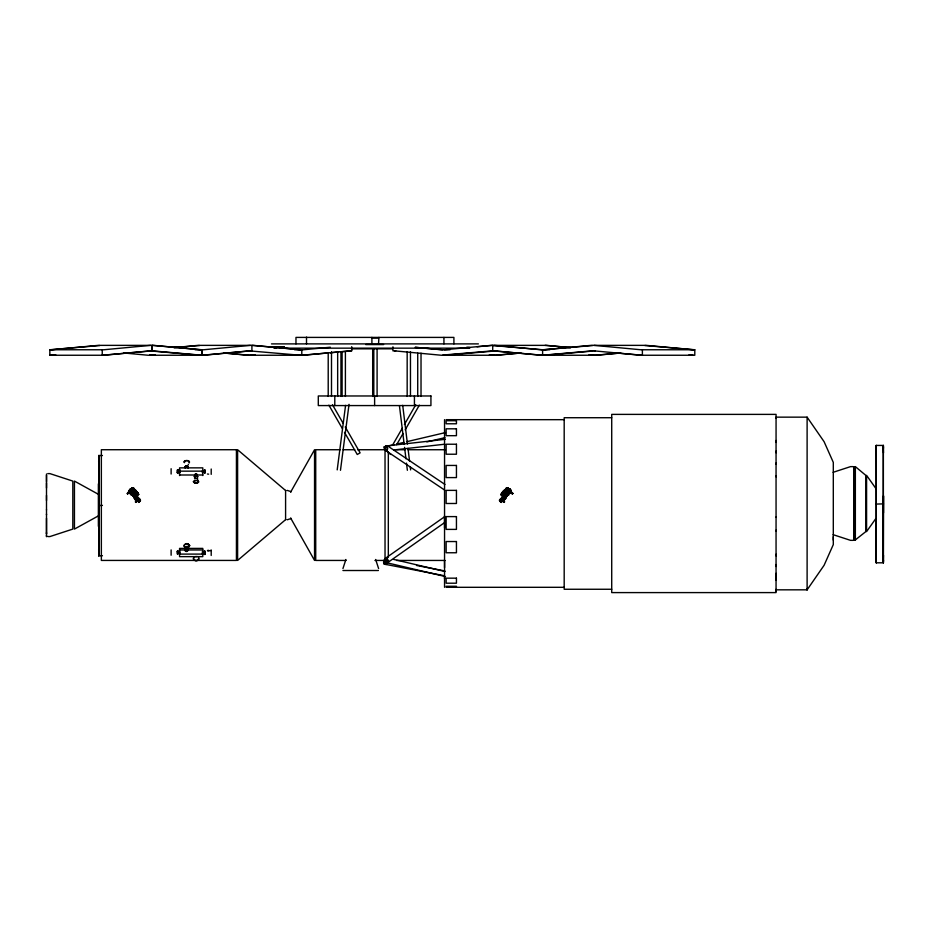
<?xml version="1.0" encoding="UTF-8"?>
<svg xmlns="http://www.w3.org/2000/svg" width="930" height="930" viewBox="0 0 930 930"><rect width="100%" height="100%" fill="white"/><g stroke="black" fill="none" stroke-linecap="round" stroke-linejoin="round"><path stroke-width="1.4" d="M46.5 518.266L46.5 536.564L46.5 535.017M46.5 514.813L46.5 509.628M46.5 495.365L46.5 510.012M46.5 488.029L46.5 482.833M46.5 481.612L46.5 475.16M46.5 473.998L46.5 500.549M47.767 536.564L49.929 536.564L72.819 529.089L72.819 488.122L72.819 481.089L49.929 473.614L47.767 473.614M99.254 515.406L74.435 529.089L74.435 481.089L98.01 494.086M135.292 497.213C137.907 498.317 137.361 503.851 135.489 501.468M177.921 553.908L177.921 550.909L177.921 552.06M177.99 472.649L177.99 470.115M179.932 553.757L179.943 551.839M179.932 472.579L179.943 470.103M179.932 471.766L179.932 472.428M179.932 470.987L179.932 470.185M202.019 355.074L202.019 349.761L152.125 345.367L152.125 350.68L152.125 345.367M204.402 473.033L204.402 470.022L204.402 471.138M204.402 551.816L204.402 551.095L204.402 554.478M204.867 554.396L204.867 551.095L204.867 554.478M204.867 473.033L204.867 470.022L204.867 471.138M102.242 349.761L102.242 355.248L152.125 350.854L202.019 355.248L251.914 350.68M285.591 519.614L285.591 490.389M301.797 355.074L296.1 354.749M444.552 578.855L444.552 576.484M444.552 567.602L444.552 560.871M444.552 527.984L444.552 515.883M492.714 345.53L542.609 349.761L592.491 345.542M512.604 493.086C514.081 493.795 508.187 493.342 511.651 493.04L510.686 492.493M542.609 349.936L542.609 355.248L492.714 350.854L442.82 355.074M644.897 345.53L694.791 349.761L694.791 355.248L640.828 355.248L594.061 350.854M776.05 591.503L776.062 589.329M776.05 580.413L776.062 573.333M776.05 566.498L776.062 554.234M776.05 531.03L776.062 516.999M776.05 476.811L776.062 463.035M776.05 452.747L776.062 440.483M776.05 418.221L776.062 417.151L807.112 417.151L824.108 441.715L833.303 462.384L833.303 470.243L833.303 544.596L824.108 565.266L807.112 589.829L776.05 589.829M807.112 588.76L807.112 589.829L807.112 417.151M833.303 540.109L833.303 536.738M853.787 540.353L853.787 467.081M854.565 539.9L854.565 466.627M855.356 540.353L855.356 466.627L865.842 475.381L865.842 486.96L865.842 531.6L855.356 539.9M876.386 489.203L866.586 475.381L866.586 531.6L875.572 518.928M98.789 515.976L98.813 555.733L102.428 555.733M177.456 550.99L177.456 552.048M876.246 518.707L876.281 562.801L883.337 562.801L883.337 445.435L876.281 445.435L876.118 447.295L876.281 562.801L876.281 445.435L876.118 448.202M127.329 493.272C128.468 493.528 125.98 494.028 129.41 492.121M129.235 492.168L127.55 493.865L127.526 493.109M506.083 493.458C510.64 483.937 508.478 495.12 503.676 492.9C502.351 491.087 499.433 495.155 502.014 496.062L506.129 496.085L507.036 494.807L506.304 493.772L506.815 493.016M512.686 493.353L512.349 493.842L512.372 492.981M185.616 467.441L185.337 467.232A1.325 0.721 2.6 0 1 185.314 466.546L185.954 466.232A1.546 0.849 2.7 0 1 187.29 466.256L187.814 467.767M177.386 472.161L177.456 473.056L177.456 470.022M512.604 493.191L512.639 493.795L512.453 493.109M883.5 448.202L883.337 445.435L883.337 562.801L883.5 495.841L883.5 512.907M98.673 461.943L98.813 455.526L102.428 455.526M128.387 492.97C126.957 493.493 128.259 493.226 129.851 493.214C131.142 489.761 128.061 495.295 132.653 495.051M876.118 452.945L876.281 445.435M883.5 555.291L883.337 562.801L883.5 560.093M130.154 492.307L128.247 492.33L127.596 493.865M188.383 548.967L187.837 550.397M204.333 551.548L204.321 552.792M511.593 492.97L512.325 493.237M129.956 489.099C130.746 489.378 128.607 489.959 130.746 491.4M504.397 502.316C501.433 497.259 503.339 503.804 504.525 501.677M508.571 494.621L507.954 492.679M130.491 493.063L128.642 493.423L128.352 492.516L129.293 492.493M503.467 501.165L502.781 499.34L504.618 495.911L506.583 496.818L504.595 496.283L505.455 495.911M127.34 493.749L127.863 493.528M511.628 492.516C511.709 494.632 513.314 492.644 510.57 492.121M501.793 493.098L503.502 492.575L503.711 493.33M130.037 492.947L130.374 492.144M129.654 490.273L130.421 493.284L129.619 492.144L131.572 490.482L130.874 490.935L130.386 489.982L129.316 490.982L129.375 490.005M98.673 457.886L98.813 455.526L98.813 555.733L98.813 455.526M138.698 502.421L140.488 500.212L138.524 502.281M509.14 490.401L509.78 490.61L509.094 492.11M510.43 490.982C511.686 490.436 509.977 490.633 509.233 490.11M510.675 490.959L510.698 489.901L511.023 490.459M512.43 493.865L511.977 492.412L510.744 492.168M135.548 502.247L137.198 501.026M509.408 490.622L508.292 490.563L506.525 493.074M508.408 490.482C511.523 490.854 509.675 495.585 508.326 492.365C509.256 490.482 511.419 490.47 509.233 488.622L508.315 488.61M502.328 493.179L506.141 488.25L508.629 488.436L506.699 487.959L505.06 490.122M129.293 492.958L127.991 493.307L128.48 492.598M503.095 492.237L503.63 492.214M198.613 559.046L198.485 557.768M502.351 500.259C502.991 499.584 505.571 500.945 506.304 496.76M130.328 493.446L131.49 493.446L131.653 492.365L130.305 491.47M506.129 496.085L504.897 494.551L505.827 493.098M337.206 469.871L345.576 405.364M340.473 470.301L349.029 404.352M128.096 493.412L129.27 492.586M510.024 489.099C510.919 492.226 510.105 487.634 508.757 489.087L508.768 490.563M132.351 495.399L133.06 495.713L132.107 494.807L132.839 492.819L133.571 493.586L132.595 495.795L133.536 496.12M131.211 490.563L131.223 489.087C129.27 489.436 128.863 491.482 130.758 488.622L131.665 488.61M135.768 502.421L137.64 500.259M138.128 493.4L134.769 490.563M509.198 492.981C509.361 490.354 511.698 493.539 509.07 493.295M137.187 492.563L138.082 493.307L137.315 492.807M509.268 492.528L510.21 491.947M132.281 494.26L133.153 493.167L132.188 494.888L133.037 495.818M132.851 494.923L132.897 495.644L131.921 494.714M134.525 495.911L136.919 499.643M139.279 500.224L138.477 499.805L139.872 499.259L136.942 496.76M505.56 490.354C504.56 488.099 499.224 495.458 503.676 492.9M508.245 487.971L505.385 491.656L503.921 491.656L505.339 491.517L506.478 489.982M500.735 501.061C503.421 505.804 495.841 496.597 501.677 501.758M506.943 495.818L507.815 494.946M135.989 500.747L133.688 496.76M132.804 495.934L132.978 495.097M507.35 494.725L507.141 492.819L507.641 495.434L505.874 495.434M504.083 497.608L503.235 498.678M503.06 498.724L504.165 497.213M502.967 499.805L504.49 497.573M501.468 502.119L501.177 501.537L501.282 502.421M504.56 501.84L504.211 502.421M133.571 493.586L132.362 495.155L133.339 496.143M128.352 492.516L128.642 493.423M135.35 496.12L133.397 496.818L135.245 495.504C139.279 497.434 138.465 493.121 137.954 492.83M138.675 500.759L138.942 500.108L135.827 497.213M508.524 491.342L508.908 488.634M135.943 499.782L136.071 500.631L135.745 499.712L137.012 499.503M505.734 496.376L502.781 499.34M512.5 493.725L511.756 492.528L509.826 492.307M139 502.316L138.872 501.468M502.479 493.109L505.246 493.179M342.938 568.567L345.902 559.488M510.733 490.622L510.547 489.901L509.187 490.331M135.827 500.7L136.292 500.189M134.594 491.656L136.071 491.656L134.164 490.842M135.827 496.143C134.06 497.341 138.651 494.795 136.013 496.643M510.489 489.75L509.349 489.819L510.314 489.866M509.907 490.319L510.547 489.901M512.174 493.249L511.977 492.505M138.942 500.108L138.465 501.165M138.954 502.247L139.244 501.061M130.549 489.657L130.177 490.761L131.618 489.633L134.571 493.4L133.385 492.714M130.281 490.808L130.7 490.122M135.385 496.887L136.826 495.911M384.974 448.888L384.764 449.876L444.714 490.122M387.24 446.819L386.938 446.923M501.909 498.062L502.677 497.364M187.709 550.932L187.116 551.362A1.383 1.163 4.1 0 1 185.907 551.339L185.337 550.851M188.302 548.235L187.604 546.317L185.233 546.875A1.569 1.314 4.1 0 0 185.198 548.13L185.512 548.479M188.093 549.316L187.29 550.142A1.546 1.302 4.1 0 1 185.954 550.095L185.314 549.56A1.325 1.116 4 0 1 185.337 548.502C188.302 548.898 188.767 545.654 185.593 547.026A1.221 1.023 4.1 0 0 185.57 548.003L185.802 548.27M138.512 502.119L138.803 501.537M506.304 493.772L508.733 490.389L509.675 491.47M197.706 479.45L197.625 478.659M197.404 476.067L197.114 476.66M197.73 476.613L196.765 475.463L194.475 475.951A1.593 0.837 0 0 0 194.591 476.741L194.951 476.95M197.73 476.985L196.625 475.614L197.427 476.265M509.187 492.97L509.942 492.947M128.096 493.086L128.003 492.412M193.696 557.384C191.371 561.476 200.252 562.034 198.695 557.698M193.893 557.477C192.254 560.093 196.846 561.836 198.299 559.651M503.909 500.631L506.176 497.364M499.503 500.212L501.607 497.875M290.613 492.168L314.549 449.725L314.549 560.43L290.613 517.987M392.379 445.447L402.306 428.184M404.434 424.487L415.768 404.748M396.668 444.633L403.05 433.531M405.178 429.834L419.349 405.166M499.666 500.096L500.817 499.48L500.049 500.259M188.209 467.825L187.569 466.476M130.909 493.295L130.154 493.295L130.653 492.819L131.014 494.516L130.363 492.877M131.072 488.634L131.456 491.342M507.792 494.888L506.85 493.191L507.617 495.155L506.652 496.143M189.22 462.64L188.685 461.082M189.429 462.698L189.383 461.385L188.034 460.827A2.709 1.476 2.6 0 0 185.686 460.769L184.582 461.327A2.325 1.267 2.7 0 0 184.617 462.536M188.325 465.023L188.302 464.21M187.965 467.302L187.814 466.662M385.276 448.295L387.438 445.83L444.982 484.472M502.433 500.142L503.049 499.085M508.838 490.563L509.849 489.11L510.349 490.401M504.153 497.422L504.548 496.643L503.153 495.911M140.139 500.956L139.686 501.642M507.094 495.644L507.129 494.923M501.677 498.271L500.247 499.782L502.898 496.376M503.153 498.271L500.77 500.247L502.874 498.98M130.188 489.657L129.712 490.064M509.117 488.982L508.047 488.982M131.06 490.052L134.001 493.4M134.548 490.61L135.245 489.633L138.082 493.295L136.292 491.517M134.443 496.062L132.944 494.807L133.908 493.702M133.897 493.458L138.082 493.098L137.501 493.109M134.013 496.062L135.536 494.376L139.093 494.365M138.198 493.098L137.396 492.714M503.921 491.656L505.083 489.982M503.177 493.074L503.595 492.47M505.978 493.4L508.652 489.633L509.338 490.61M509.326 492.807L508.629 495.051C505.664 494.853 509.64 495.458 508.117 494.655L507.582 494.714M509.524 493.167L509.617 492.144M503.979 491.935L504.676 490.947M135.629 501.642L136.152 500.956M501.096 500.631L500.689 500.398M509.431 489.657L510.035 489.331M505.722 496.085L507.036 494.807M507.141 492.819L506.222 494.028M133.153 493.167L132.49 494.586M507.083 488.622L508.629 488.436M507.431 490.296L505.781 493.284M132.025 492.679L131.014 494.516M504.176 500.224L503.607 500.759M130.956 493.133L131.316 493.993M504.362 490.296L502.386 493.353M134.42 490.354L135.292 489.738M503.967 496.643L503.421 497.422M385.671 449.353L384.962 450.19M130.433 490.622L131.618 489.633C130.421 487.088 133.037 488.843 133.455 490.122M135.594 490.529L133.839 488.25L131.351 488.436L133.292 487.959L134.92 490.122M131.351 488.436L133.141 487.971M504.037 499.782L503.502 500.34L505.571 498.713M505.699 489.261L506.594 488.215M507.175 489.261L508.071 488.215M500.108 499.259L503.211 497.608M502.2 499.666L500.7 500.224M185.616 549.618L185.372 549.886A1.209 1.011 4.1 0 1 185.454 548.886M188.197 549.816L187.395 550.641A1.837 1.535 4.1 0 1 185.791 550.583L185.035 549.944A1.604 1.349 4.1 0 1 185.07 548.677L185.849 548.084M501.863 497.666L503.851 496.271M385.671 449.202L384.764 449.876M134.246 496.376C135.327 497.91 135.885 494.423 133.757 496.109M135.001 496.678L134.71 496.864M509.349 492.83L509.64 493.33L509.814 491.726M501.514 501.165L501.258 499.898M135.966 498.271L134.745 498.98L133.897 497.469M285.801 519.486L237.603 560.441L237.603 449.736L285.801 490.703M509.721 490.784L509.512 490.052M505.432 490.61C504.56 488.448 505.234 492.156 502.572 493.179M194.498 478.787L195.195 478.38A1.825 0.953 0 0 1 196.765 478.322L197.265 478.45M195.102 474.23L197.404 474.498M500.886 494.365L504.92 494.365M500.945 494.551L504.897 494.551M505.99 495.399L507.768 495.388M134.199 493.284L132.56 490.296M508.768 491.552L509.477 491.447M129.782 491.947L130.572 491.924M185.686 466.43L185.442 466.604A1.221 0.663 2.7 0 0 185.465 467.232M445.261 522.137L387.508 562.72L385.276 559.941L384.695 558.825L444.807 516.592M137.198 493.214L135.617 490.296M133.164 493.016L133.676 493.772L130.316 489.959M185.721 548.305L187.29 548.13M136.28 492.249L137.047 492.563M139.209 500.247L138.117 500.189L136.826 498.271M136.175 501.758L135.42 501.84M511.012 492.249L511.744 493.063M195.416 475.66L194.475 476.323A1.593 0.837 0 0 0 194.591 477.113L194.951 477.323M194.765 476.09L196.765 475.835M197.265 556.547L195.184 556.628M506.931 495.713L507.641 495.434M509.745 490.517L509.28 490.122M134.164 493.098L135.059 494.365L137.21 494.19M384.695 558.825L385.671 559.802M509.814 493.156L510.372 492.447L509.617 491.877M134.734 493.179L137.256 493.086M287.196 519.789L291.206 518.487M833.117 472.312L850.543 466.627L853.077 466.627M506.443 496.12L507.513 495.179L506.432 493.609M136.478 500.34L134.745 498.98L135.536 498.899M128.003 492.644L128.968 492.249M132.618 495.458L133.455 495.237M134.362 497.05L133.699 497.132M385.671 446.679L394.018 444.703M396.796 444.052L403.748 442.413M406.538 441.75L445.47 432.578M426.858 441.913L444.947 437.658M207.925 551.118L211.203 550.362M509.024 493.133L508.454 493.307L509.14 493.423M207.437 550.479L208.657 550.327M130.839 493.423L131.537 493.33M385.671 446.04L445.272 439.309M393.634 449.981L444.714 444.215M135.245 495.504L136.245 495.55M131.223 489.087L131.862 489.017M51.394 349.761L98.162 345.367L153.694 345.367L200.462 349.761M150.567 345.367L103.8 349.761L49.836 349.761L49.836 355.248L103.8 355.248L150.567 350.854M51.394 355.248L55.649 354.842M250.356 345.367L203.577 349.761L195.079 349.761M155.426 354.842L149.614 355.248L155.322 354.749M283.976 346.658L273.629 347.634L284.045 346.704M250.356 350.854L203.577 355.248L148.056 355.248L123.957 352.981M330.29 347.227L303.366 349.761L294.578 349.761M250.961 355.248L255.204 354.842M350.133 350.854L303.366 355.248L247.833 355.248L223.746 352.981L249.391 355.248L255.099 354.749M444.389 349.761L491.156 345.367L546.677 345.367L570.776 347.634L545.12 345.367M444.389 355.248L496.818 350.854M544.166 349.761L590.934 345.367L646.466 345.367L693.234 349.761M544.166 355.248L595.188 350.854M128.328 493.04L129.165 492.958M49.836 349.761L99.719 345.542M49.836 355.248L55.533 354.749M327.465 352.981L301.797 355.248L301.797 349.761L251.914 345.367L251.914 350.854M330.313 352.737L337.834 352.075M340.287 351.854L351.691 350.854L351.691 346.692M477.032 346.75L492.714 345.367L492.714 350.854M542.609 355.248L592.491 350.854M589.306 354.749L595.014 355.248L620.67 352.981L596.572 355.248L541.051 355.248L494.272 350.854M384.497 562.464L383.811 562.58L384.497 562.697M506.734 488.215L506.141 488.25M136.129 496.271L140.314 500.096M506.699 487.959L508.094 487.959M131.734 487.971L133.292 487.959M196.323 480.357L193.289 481.647L195.021 483.042M306.226 337.404L306.912 337.404M378.928 337.404L378.533 343.891M372.105 338.067L378.498 338.067M271.502 343.891L478.38 343.891M365.723 344.565L383.602 344.565M274.304 348.157L276.594 348.157M282.743 348.157L469.801 348.157M351.47 348.831L392.332 348.831M450.05 349.761L441.262 349.761L415.175 347.309L442.82 349.761M549.828 349.761L541.051 349.761L494.272 345.367M694.791 349.761L640.828 349.761L594.061 345.367M149.439 350.854L200.462 355.248M249.217 350.854L300.239 355.248M348.855 350.854L351.691 350.68M395.762 350.854L392.937 350.854L392.937 346.82M611.719 417.721L564.185 417.721L564.185 589.26L611.719 589.26M446.144 419.674L564.185 419.674M340.275 449.736L315.723 449.736L315.723 560.441L346.053 560.441M343.158 449.736L354.714 449.736M357.597 449.736L385.043 449.736M396.599 449.736L405.154 449.736M408.003 449.736L445.086 449.736M179.56 471.15L202.798 471.15M179.56 474.998L202.798 474.998M102.428 505.385L98.673 505.583M853.077 540.353L850.543 540.353L833.117 534.669M185.372 548.398L179.56 548.398L179.56 556.64L202.798 556.64L202.798 548.398L188.279 548.398M179.56 549.979L202.798 549.979M179.56 554.094L202.798 554.094M374.93 560.441L385.043 560.441M396.599 560.441L445.086 560.441M388.322 561.662L385.032 561.662L385.032 448.899M342.938 570.509L378.394 570.509M564.185 587.307L446.144 587.307L446.144 586.272L456.444 586.272L456.444 587.307M131.932 488.982L130.828 488.924M133.839 488.25L133.246 488.215M132.502 495.039L131.281 494.679L132.409 494.714M510.71 492.586L511.651 493.04M616.73 352.981L642.386 355.248L642.386 349.761M489.529 354.749L495.225 355.248L520.893 352.981L496.794 355.248L441.262 355.248L394.494 350.854M386.787 446.877L383.811 446.958L384.497 447.074M688.979 354.842L693.234 355.248M589.202 354.842L593.456 355.248M466.744 347.227L469.58 347.495M489.424 354.842L493.667 355.248M300.239 349.761L253.472 345.367L197.951 345.367L173.852 347.634L199.508 345.53M508.117 489.017L508.757 489.087M504.444 498.899L505.246 498.98L504.014 498.271M207.437 474.009L208.657 474.161M883.5 503.874L876.118 504.072M416.547 565.463L444.749 570.915M384.299 564.138L443.517 575.565M136.78 497.608L139.07 499.34M393.483 559.372L444.947 571.497M385.671 562.476L445.47 576.577M504.258 502.363L502.746 501.061M130.165 491.726L130.723 492.528M506.525 495.237L507.362 495.458M187.511 547.875L185.093 548.433A1.604 1.349 4.1 0 0 185.058 549.711L186 550.327A1.372 1.151 4.1 0 0 187.197 550.362L187.953 549.305L187.221 550.06A1.383 1.163 4.1 0 1 186.012 550.025L185.442 549.537A1.221 1.023 4.1 0 1 185.465 548.561M197.09 480.566C201.589 482.019 194.079 484.786 193.521 481.659C194.451 479.008 201.496 481.066 197.567 482.949A2.953 1.558 0 0 1 196.753 483.112M130.363 491.877L129.933 493.144M287.196 490.389L291.206 491.691M134.408 498.713L135.617 500.247M187.837 466.755L187.221 466.349A1.383 0.756 2.7 0 0 186.012 466.314L185.035 466.918A1.604 0.872 2.7 0 0 185.07 467.744L185.395 467.988M511.895 493.412L510.686 492.958M505.246 496.887L504.676 496.295L505.606 497.039M388.403 453.003L390.995 454.503M140.488 500.212L139.163 499.48L139.942 500.259M185.419 467.616L185.093 467.383A1.604 0.872 2.6 0 1 185.058 466.546L185.814 466.163A1.837 1 2.7 0 1 187.407 466.209L188.36 467.558M135.199 490.482L136.663 492.47M503.642 499.259L504.362 500.247M129.247 490.622L128.956 490.494M500.921 499.34L501.584 500.34M511.395 493.435L510.756 492.947M503.549 496.574L503.107 495.795L504.316 496.283M504.048 496.12L504.746 496.876M136.559 497.422L136.164 496.829M503.514 502.119L503.049 501.444M504.258 496.295L504.397 496.515M508.512 488.25L509.059 490.61M138.407 500.363L137.78 499.666M134.42 496.899L136.338 499.259M137.024 500.154L136.419 499.41L137.442 500.096M185.582 551.118L185.349 550.839A1.209 1.011 4.1 0 1 185.244 550.188M137.094 496.376L139.872 499.259M133.385 488.215L134.28 489.261M131.886 487.959L134.118 490.982M506.85 493.191L507.699 494.26M503.839 500.956L504.351 501.642M134.897 489.982L135.594 490.982M132.839 492.819L133.269 493.412M187.918 467.337L187.197 466.837A1.372 0.744 2.6 0 0 186 466.802L185.43 467.093A1.209 0.663 2.7 0 0 185.454 467.72M133.467 493.074L131.688 490.563M135.571 490.842L136.071 491.656M509.791 489.657L510.256 490.319M500.294 501.642L499.84 500.956M135.431 496.643L135.827 497.422M137.21 499.34L135.896 497.608M332.475 404.748L343.112 423.255M345.239 426.951L360.119 452.852L357.248 454.503L344.484 432.299M328.895 405.166L342.368 428.602M501.049 500.108L501.305 500.759M387.24 562.115L387.508 562.72M504.153 500.7L503.851 500.003L504.002 500.747M375.65 559.488L378.615 568.567M177.374 472.626L177.351 469.976M507.001 495.097L507.175 495.934M202.38 472.859L202.38 470.673M402.702 405.329L407.456 444.063M407.991 448.376L409.572 461.28M410.281 467.023L410.63 469.894M399.435 405.724L404.19 444.47M404.55 447.342L405.957 458.816M406.48 463.117L407.363 470.289M876.118 560.093L876.281 562.801L876.118 555.291M98.673 553.408L98.813 555.733L98.673 549.316M204.321 472.696L204.321 470.487M177.99 551.839L177.99 553.827M883.337 445.435L883.5 452.945M46.5 532.692L46.5 533.75L46.5 514.058M776.062 442.448L776.062 414.385L611.719 414.385L611.719 592.596L776.05 592.596L776.05 564.533M776.05 451.12L776.062 464.291M776.05 475.951L776.062 517.429M776.05 530.17L776.062 555.873M453.91 343.891L453.91 337.404L295.973 337.404L295.973 343.891M444.552 419.674L444.552 587.307M443.936 337.404L443.936 343.891M421.023 353.202L421.023 396.436M417.721 353.202L417.721 396.436M414.431 395.971L414.431 405.573M410.456 351.761L410.456 396.436M407.166 351.761L407.166 396.436M388.322 451.794L388.322 557.314M377.092 348.878L377.092 396.436M374.616 395.971L374.616 405.573M373.802 348.878L373.802 396.436M372.686 348.878L372.686 396.436M371.907 337.404L371.907 343.891M345.402 351.761L345.402 396.436M342.101 351.761L342.101 396.436M340.95 351.761L340.95 396.436M337.66 351.761L337.66 396.436M334.788 395.971L334.788 405.573M331.499 351.761L331.499 396.436M328.209 353.202L328.209 396.436M306.505 337.404L306.505 343.891M211.203 469.022L211.203 474.347M211.203 550.142L211.203 555.466M204.96 470.289L204.96 473.079M204.321 553.187L204.321 554.059M202.798 475.555L202.798 467.86L179.56 467.86L179.56 475.555M202.391 551.502L202.38 554.071M202.019 349.761L202.019 355.248M177.921 470.394L177.921 469.708L177.921 473.056L177.921 472.312M171.12 468.708L171.12 474.033M171.12 549.909L171.12 555.233M98.371 483.879L98.371 526.299M388.217 560.162A1.651 1.651 0 0 1 387.705 562.557A1.651 1.651 0 0 1 385.38 561.801A1.651 1.651 0 0 1 386.369 559.569M385.101 564.01A2.418 1.244 -79.1 0 1 383.741 563.382A2.418 1.244 -79.1 0 1 384.009 560.581M386.206 563.999A2.418 0.605 60.5 0 1 385.485 564.173M384.695 563.162A2.418 0.605 60.5 0 1 383.637 560.395M384.009 560.302A2.418 0.605 60.5 0 1 385.857 562.883M385.276 450.515A2.418 1.325 76.7 0 1 384.695 448.388M385.276 446.819A2.418 1.325 76.7 0 1 386.113 446.76M385.671 450.585A2.418 1.383 83.6 0 1 384.764 448.841M384.695 448.097A2.418 1.383 83.6 0 1 386.543 446.237A2.418 1.383 83.6 0 1 387.24 450.074M386.926 450.539A2.418 1.383 83.6 0 1 386.101 450.806M387.24 558.221A2.418 1.325 -76.7 0 1 386.81 561.755A2.418 1.325 -76.7 0 1 384.822 561.639A2.418 1.325 -76.7 0 1 385.671 558.139M184.419 462.582A2.534 1.383 2.6 0 1 184.373 461.268L185.582 460.664A2.953 1.616 2.7 0 1 188.127 460.722M185.791 466.535A1.837 1 2.7 0 1 187.395 466.569M187.407 550.397A1.837 1.535 4.1 0 1 185.814 550.351M194.847 477.125A1.325 0.698 0 0 1 194.73 476.462L196.637 476.044L197.462 477.02A1.325 0.698 0 0 0 197.358 476.358L196.625 476.102A1.407 0.744 0 0 0 195.405 476.148L194.87 476.462A1.209 0.628 0 0 0 194.8 476.869M194.812 476.381A1.197 0.628 0 0 1 194.881 475.974M195.405 474.091A1.407 0.744 0 0 1 196.625 474.033M177.456 551.188L177.456 554.152L177.351 551.176M189.453 545.631L188.034 547.724A2.709 2.267 4.1 0 1 185.686 547.642L184.582 546.712A2.325 1.941 4.1 0 1 184.617 544.852L185.768 544.004A2.709 2.267 4.1 0 1 188.104 544.085L189.453 545.631M189.685 545.608L188.139 547.898A2.953 2.476 4.1 0 1 185.582 547.805L184.373 546.794A2.534 2.127 4.1 0 1 184.419 544.771L185.663 543.829A2.964 2.476 4.1 0 1 188.22 543.922L189.685 545.608M430.927 395.971L318.293 395.971L318.293 405.573L430.927 405.573L430.927 395.971M456.444 420.709L446.144 420.709L446.144 423.778L456.444 423.778L456.444 420.709M456.444 428.811L446.144 428.811L446.144 435.682L456.444 435.682L456.444 428.811M456.444 444.226L446.144 444.226L446.144 454.224L456.444 454.224L456.444 444.226M236.429 449.725L101.358 449.725L101.358 560.43L236.429 560.43L236.429 449.725M456.444 465.442L446.144 465.442L446.144 477.59L456.444 477.59L456.444 465.442M456.444 490.377L446.144 490.377L446.144 503.49L456.444 503.49L456.444 490.377M456.444 516.603L446.144 516.603L446.144 529.391L456.444 529.391L456.444 516.603M456.444 541.539L446.144 541.539L446.144 552.757L456.444 552.757L456.444 541.539M456.444 578.169L446.144 578.169L446.144 583.203L456.444 583.203L456.444 578.169M508.85 490.842L507.699 490.18L508.85 490.842M384.625 449.516A1.651 1.651 0 0 0 387.415 448.923A1.651 1.651 0 0 0 385.508 446.795A1.651 1.651 0 0 0 384.625 449.516"/></g></svg>
